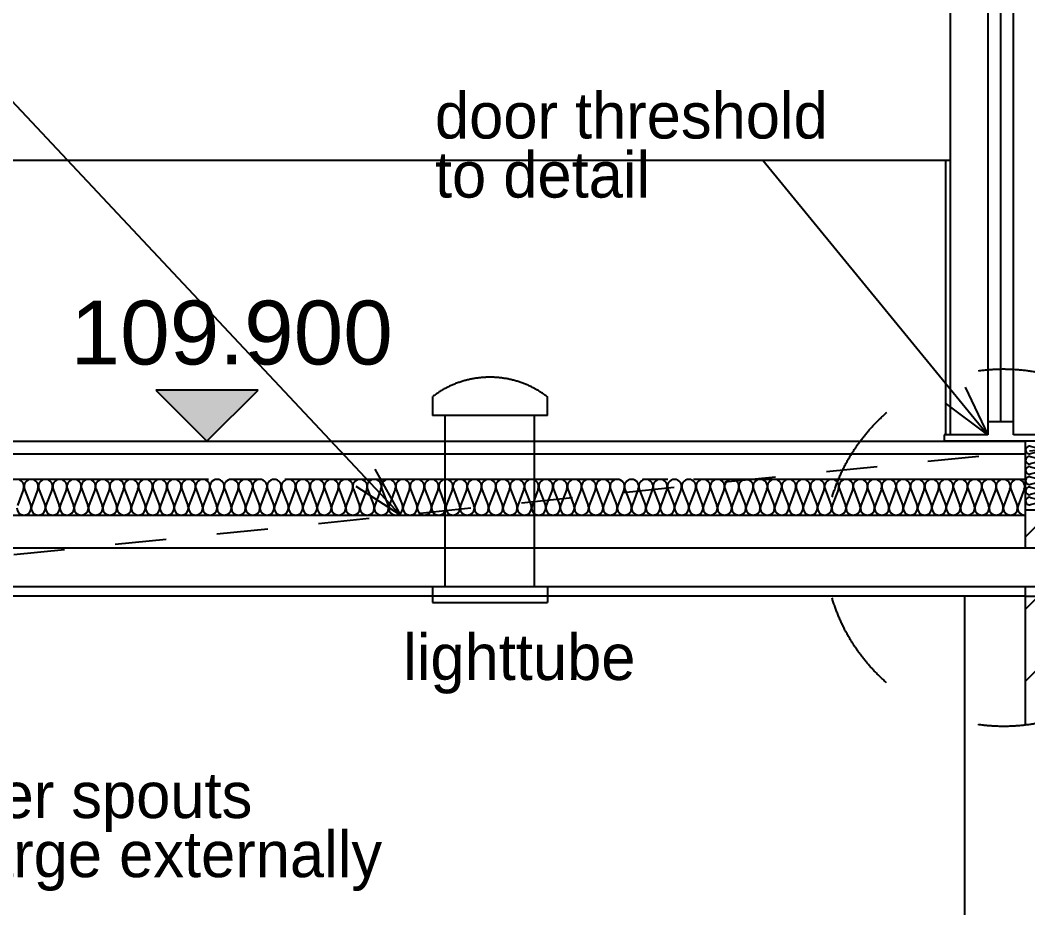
# Model space of a CAD drawing. Header units: millimetres. Extents: x -21022 to 21192, y -14865 to 14865.
# Drawn here: x -4998 to -1051, y 2296 to 5773 of the extents above; entities that cross this region are included whole.
import ezdxf

# ---------------------------------------------------------------- set-up
doc = ezdxf.new("R2010")
doc.units = ezdxf.units.MM
for name, pattern in [('BORDER', [16, 13, -1, 1, -1]), ('DASHED', [16, 8, -8]), ('DOT', [16, 4, -4, 4, -4]), ('HIDDEN', [16, 2, -2, 2, -2, 2, -2, 2, -2])]:
    doc.linetypes.add(name, pattern=pattern)
for name, color, linetype, true_color in [('00_-_ELEVATIONS', 7, 'Continuous', 0xffffff), ('00_-_SECTIONS', 7, 'Continuous', 0xffffff), ('1', 7, 'Continuous', 0xffffff), ('NEW_LGF', 7, 'Continuous', 0xffffff)]:
    doc.layers.add(name, color=color, linetype=linetype, true_color=true_color)
doc.styles.add('ARIAL', font='ARIAL.TTF', dxfattribs={"height": 0.2})

# ---------------------------------------------------------------- blocks, each defined once
blk = doc.blocks.new('477EA19B')
at = {"layer": '00_-_SECTIONS', "linetype": 'Continuous', "ltscale": 100}
h = blk.add_hatch(dxfattribs=at)
h.set_pattern_fill('AR-SAND', color=1, scale=100, angle=45, style=0)
h.paths.add_polyline_path([(0, 0), (5326.1, 0), (5326.1, 100), (0, 100)])
at = {"layer": '00_-_SECTIONS', "color": 1, "linetype": 'Continuous', "ltscale": 100}
for p, q in [((0, 340), (5380.1, 340)), ((1456.2, 202.1), (1431.9, 137.9)), ((1459.9, 202.1), (1484.2, 137.9)), ((1512.2, 202.1), (1487.9, 137.9)), ((1515.9, 202.1), (1540.2, 137.9)), ((1568.2, 202.1), (1543.9, 137.9)), ((1571.9, 202.1), (1596.2, 137.9)), ((1624.2, 202.1), (1599.9, 137.9)), ((1627.9, 202.1), (1652.2, 137.9)), ((1680.2, 202.1), (1655.9, 137.9)), ((1683.9, 202.1), (1708.2, 137.9)), ((1736.2, 202.1), (1711.9, 137.9)), ((1739.9, 202.1), (1764.2, 137.9)), ((1792.2, 202.1), (1767.9, 137.9)), ((1795.9, 202.1), (1820.2, 137.9)), ((1848.2, 202.1), (1823.9, 137.9)), ((1851.9, 202.1), (1876.2, 137.9)), ((1904.2, 202.1), (1879.9, 137.9)), ((1907.9, 202.1), (1932.2, 137.9)), ((1960.2, 202.1), (1935.9, 137.9)), ((1963.9, 202.1), (1988.2, 137.9)), ((2016.2, 202.1), (1991.9, 137.9)), ((2019.9, 202.1), (2044.2, 137.9)), ((2072.2, 202.1), (2047.9, 137.9)), ((2075.9, 202.1), (2100.2, 137.9)), ((2128.2, 202.1), (2103.9, 137.9)), ((2131.9, 202.1), (2156.2, 137.9)), ((2184.2, 202.1), (2159.9, 137.9)), ((2187.9, 202.1), (2212.2, 137.9)), ((2240.2, 202.1), (2215.9, 137.9)), ((2243.9, 202.1), (2268.2, 137.9)), ((2296.2, 202.1), (2271.9, 137.9)), ((2299.9, 202.1), (2324.2, 137.9)), ((2352.2, 202.1), (2327.9, 137.9)), ((2355.9, 202.1), (2380.2, 137.9)), ((2408.2, 202.1), (2383.9, 137.9)), ((2411.9, 202.1), (2436.2, 137.9)), ((2464.2, 202.1), (2439.9, 137.9)), ((2467.9, 202.1), (2492.2, 137.9)), ((2520.2, 202.1), (2495.9, 137.9)), ((2523.9, 202.1), (2548.2, 137.9)), ((2576.2, 202.1), (2551.9, 137.9)), ((2579.9, 202.1), (2604.2, 137.9)), ((2632.2, 202.1), (2607.9, 137.9)), ((2635.9, 202.1), (2660.2, 137.9)), ((2688.2, 202.1), (2663.9, 137.9)), ((2691.9, 202.1), (2716.2, 137.9)), ((2744.2, 202.1), (2719.9, 137.9)), ((2747.9, 202.1), (2772.2, 137.9)), ((2800.2, 202.1), (2775.9, 137.9)), ((2803.9, 202.1), (2828.2, 137.9)), ((2856.2, 202.1), (2831.9, 137.9)), ((2859.9, 202.1), (2884.2, 137.9)), ((2912.2, 202.1), (2887.9, 137.9)), ((2915.9, 202.1), (2940.2, 137.9)), ((2968.2, 202.1), (2943.9, 137.9)), ((2971.9, 202.1), (2996.2, 137.9)), ((3024.2, 202.1), (2999.9, 137.9)), ((3027.9, 202.1), (3052.2, 137.9)), ((3080.2, 202.1), (3055.9, 137.9)), ((3083.9, 202.1), (3108.2, 137.9)), ((3136.2, 202.1), (3111.9, 137.9)), ((3139.9, 202.1), (3164.2, 137.9)), ((3192.2, 202.1), (3167.9, 137.9)), ((3195.9, 202.1), (3220.2, 137.9)), ((3248.2, 202.1), (3223.9, 137.9)), ((3251.9, 202.1), (3276.2, 137.9)), ((3304.2, 202.1), (3279.9, 137.9)), ((3307.9, 202.1), (3332.2, 137.9)), ((3360.2, 202.1), (3335.9, 137.9)), ((3363.9, 202.1), (3388.2, 137.9)), ((3416.2, 202.1), (3391.9, 137.9)), ((3419.9, 202.1), (3444.2, 137.9)), ((3472.2, 202.1), (3447.9, 137.9)), ((3475.9, 202.1), (3500.2, 137.9)), ((3528.2, 202.1), (3503.9, 137.9)), ((3531.9, 202.1), (3556.2, 137.9)), ((3584.2, 202.1), (3559.9, 137.9)), ((3587.9, 202.1), (3612.2, 137.9)), ((3640.2, 202.1), (3615.9, 137.9)), ((3643.9, 202.1), (3668.2, 137.9)), ((3696.2, 202.1), (3671.9, 137.9)), ((3699.9, 202.1), (3724.2, 137.9)), ((3752.2, 202.1), (3727.9, 137.9)), ((3755.9, 202.1), (3780.2, 137.9)), ((3808.2, 202.1), (3783.9, 137.9)), ((3811.9, 202.1), (3836.2, 137.9)), ((3864.2, 202.1), (3839.9, 137.9)), ((3867.9, 202.1), (3892.2, 137.9)), ((3920.2, 202.1), (3895.9, 137.9)), ((3923.9, 202.1), (3948.2, 137.9)), ((3976.2, 202.1), (3951.9, 137.9)), ((3979.9, 202.1), (4004.2, 137.9)), ((4032.2, 202.1), (4007.9, 137.9)), ((4035.9, 202.1), (4060.2, 137.9)), ((4088.2, 202.1), (4063.9, 137.9)), ((4091.9, 202.1), (4116.2, 137.9)), ((4144.2, 202.1), (4119.9, 137.9)), ((4147.9, 202.1), (4172.2, 137.9)), ((4200.2, 202.1), (4175.9, 137.9)), ((4203.9, 202.1), (4228.2, 137.9)), ((4256.2, 202.1), (4231.9, 137.9)), ((4259.9, 202.1), (4284.2, 137.9)), ((4312.2, 202.1), (4287.9, 137.9)), ((4315.9, 202.1), (4340.2, 137.9)), ((4368.2, 202.1), (4343.9, 137.9)), ((4371.9, 202.1), (4396.2, 137.9)), ((4424.2, 202.1), (4399.9, 137.9)), ((4427.9, 202.1), (4452.2, 137.9)), ((4480.2, 202.1), (4455.9, 137.9)), ((4483.9, 202.1), (4508.2, 137.9)), ((4536.2, 202.1), (4511.9, 137.9)), ((4539.9, 202.1), (4564.2, 137.9)), ((4592.2, 202.1), (4567.9, 137.9)), ((4595.9, 202.1), (4620.2, 137.9)), ((4648.2, 202.1), (4623.9, 137.9)), ((4651.9, 202.1), (4676.2, 137.9)), ((4704.2, 202.1), (4679.9, 137.9)), ((4707.9, 202.1), (4732.2, 137.9)), ((4760.2, 202.1), (4735.9, 137.9)), ((4763.9, 202.1), (4788.2, 137.9)), ((4816.2, 202.1), (4791.9, 137.9)), ((4819.9, 202.1), (4844.2, 137.9)), ((4872.2, 202.1), (4847.9, 137.9)), ((4875.9, 202.1), (4900.2, 137.9)), ((4928.2, 202.1), (4903.9, 137.9)), ((4931.9, 202.1), (4956.2, 137.9)), ((4984.2, 202.1), (4959.9, 137.9)), ((4987.9, 202.1), (5012.2, 137.9)), ((5040.2, 202.1), (5015.9, 137.9)), ((5043.9, 202.1), (5068.2, 137.9)), ((5096.2, 202.1), (5071.9, 137.9)), ((5099.9, 202.1), (5124.2, 137.9)), ((5152.2, 202.1), (5127.9, 137.9)), ((5155.9, 202.1), (5180.2, 137.9)), ((5208.2, 202.1), (5183.9, 137.9)), ((5211.9, 202.1), (5236.2, 137.9)), ((5264.2, 202.1), (5239.9, 137.9)), ((5267.9, 202.1), (5292.2, 137.9)), ((5320.2, 202.1), (5295.9, 137.9)), ((5323.9, 202.1), (5348.2, 137.9)), ((5376.2, 202.1), (5351.9, 137.9)), ((1487.9, 137.9), (1486, 128)), ((1543.9, 137.9), (1542, 128)), ((1599.9, 137.9), (1598, 128)), ((1655.9, 137.9), (1654, 128)), ((1711.9, 137.9), (1710, 128)), ((1767.9, 137.9), (1766, 128)), ((1823.9, 137.9), (1822, 128)), ((1879.9, 137.9), (1878, 128)), ((1935.9, 137.9), (1934, 128)), ((1991.9, 137.9), (1990, 128)), ((2047.9, 137.9), (2046, 128)), ((2103.9, 137.9), (2102, 128)), ((2159.9, 137.9), (2158, 128)), ((2215.9, 137.9), (2214, 128)), ((2271.9, 137.9), (2270, 128)), ((2327.9, 137.9), (2326, 128)), ((2383.9, 137.9), (2382, 128)), ((2439.9, 137.9), (2438, 128)), ((2495.9, 137.9), (2494, 128)), ((2551.9, 137.9), (2550, 128)), ((2607.9, 137.9), (2606, 128)), ((2663.9, 137.9), (2662, 128)), ((2719.9, 137.9), (2718, 128)), ((2775.9, 137.9), (2774, 128)), ((2831.9, 137.9), (2830, 128)), ((2887.9, 137.9), (2886, 128)), ((2943.9, 137.9), (2942, 128)), ((2999.9, 137.9), (2998, 128)), ((3055.9, 137.9), (3054, 128)), ((3111.9, 137.9), (3110, 128)), ((3167.9, 137.9), (3166, 128)), ((3223.9, 137.9), (3222, 128)), ((3279.9, 137.9), (3278, 128)), ((3335.9, 137.9), (3334, 128)), ((3391.9, 137.9), (3390, 128)), ((3447.9, 137.9), (3446, 128)), ((3503.9, 137.9), (3502, 128)), ((3559.9, 137.9), (3558, 128)), ((3615.9, 137.9), (3614, 128)), ((3671.9, 137.9), (3670, 128)), ((3727.9, 137.9), (3726, 128)), ((3783.9, 137.9), (3782, 128)), ((3839.9, 137.9), (3838, 128)), ((3895.9, 137.9), (3894, 128)), ((3951.9, 137.9), (3950, 128)), ((4007.9, 137.9), (4006, 128)), ((4063.9, 137.9), (4062, 128)), ((4119.9, 137.9), (4118, 128)), ((4175.9, 137.9), (4174, 128)), ((4231.9, 137.9), (4230, 128)), ((4287.9, 137.9), (4286, 128)), ((4343.9, 137.9), (4342, 128)), ((4399.9, 137.9), (4398, 128)), ((4455.9, 137.9), (4454, 128)), ((4511.9, 137.9), (4510, 128)), ((4567.9, 137.9), (4566, 128)), ((4623.9, 137.9), (4622, 128)), ((4679.9, 137.9), (4678, 128)), ((4735.9, 137.9), (4734, 128)), ((4791.9, 137.9), (4790, 128)), ((4847.9, 137.9), (4846, 128)), ((4903.9, 137.9), (4902, 128)), ((4959.9, 137.9), (4958, 128)), ((5015.9, 137.9), (5014, 128)), ((5071.9, 137.9), (5070, 128)), ((5127.9, 137.9), (5126, 128)), ((5183.9, 137.9), (5182, 128)), ((5239.9, 137.9), (5238, 128)), ((5295.9, 137.9), (5294, 128)), ((5351.9, 137.9), (5350, 128)), ((1402, 100), (1458, 100)), ((1458, 100), (1514, 100)), ((1514, 100), (1570, 100)), ((1570, 100), (1626, 100)), ((1626, 100), (1682, 100)), ((1682, 100), (1738, 100)), ((1738, 100), (1794, 100)), ((1794, 100), (1850, 100)), ((1850, 100), (1906, 100)), ((1906, 100), (1962, 100)), ((1962, 100), (2018, 100)), ((2018, 100), (2074, 100)), ((2074, 100), (2130, 100)), ((2130, 100), (2186, 100)), ((2186, 100), (2242, 100)), ((2242, 100), (2298, 100)), ((2298, 100), (2354, 100)), ((2354, 100), (2410, 100)), ((2410, 100), (2466, 100)), ((2466, 100), (2522, 100)), ((2522, 100), (2578, 100)), ((2578, 100), (2634, 100)), ((2634, 100), (2690, 100)), ((2690, 100), (2746, 100)), ((2746, 100), (2802, 100)), ((2802, 100), (2858, 100)), ((2858, 100), (2914, 100)), ((2914, 100), (2970, 100)), ((2970, 100), (3026, 100)), ((3026, 100), (3082, 100)), ((3082, 100), (3138, 100)), ((3138, 100), (3194, 100)), ((3194, 100), (3250, 100)), ((3250, 100), (3306, 100)), ((3306, 100), (3362, 100)), ((3362, 100), (3418, 100)), ((3418, 100), (3474, 100)), ((3474, 100), (3530, 100)), ((3530, 100), (3586, 100)), ((3586, 100), (3642, 100)), ((3642, 100), (3698, 100)), ((3698, 100), (3754, 100)), ((3754, 100), (3810, 100)), ((3810, 100), (3866, 100)), ((3866, 100), (3922, 100)), ((3922, 100), (3978, 100)), ((3978, 100), (4034, 100)), ((4034, 100), (4090, 100)), ((4090, 100), (4146, 100)), ((4146, 100), (4202, 100)), ((4202, 100), (4258, 100)), ((4258, 100), (4314, 100)), ((4314, 100), (4370, 100)), ((4370, 100), (4426, 100)), ((4426, 100), (4482, 100)), ((4482, 100), (4538, 100)), ((4538, 100), (4594, 100)), ((4594, 100), (4650, 100)), ((4650, 100), (4706, 100)), ((4706, 100), (4762, 100)), ((4762, 100), (4818, 100)), ((4818, 100), (4874, 100)), ((4874, 100), (4930, 100)), ((4930, 100), (4986, 100)), ((4986, 100), (5042, 100)), ((5042, 100), (5098, 100)), ((5098, 100), (5154, 100)), ((5154, 100), (5210, 100)), ((5210, 100), (5266, 100)), ((5266, 100), (5322, 100)), ((5322, 100), (5378, 100)), ((5380.1, 100), (5378, 100)), ((5380.1, 100), (5380.1, 100))]:
    blk.add_line(p, q, dxfattribs=at)
at = {"layer": '00_-_SECTIONS', "color": 4, "linetype": 'BORDER', "ltscale": 100}
blk.add_line((5380.1, 240), (5, 240), dxfattribs=at)
at = {"layer": '00_-_SECTIONS', "color": 1, "linetype": 'Continuous', "ltscale": 100}
for centre, start, end in [((1430, 212), 339.2034, 90), ((1430, 212), 339.2034, 90), ((1486, 212), 90, 200.7966), ((1486, 212), 90, 200.7966), ((1486, 212), 339.2034, 90), ((1486, 212), 339.2034, 90), ((1542, 212), 90, 200.7966), ((1542, 212), 90, 200.7966), ((1542, 212), 339.2034, 90), ((1542, 212), 339.2034, 90), ((1598, 212), 90, 200.7966), ((1598, 212), 90, 200.7966), ((1598, 212), 339.2034, 90), ((1598, 212), 339.2034, 90), ((1654, 212), 90, 200.7966), ((1654, 212), 90, 200.7966), ((1654, 212), 339.2034, 90), ((1654, 212), 339.2034, 90), ((1710, 212), 90, 200.7966), ((1710, 212), 90, 200.7966), ((1710, 212), 339.2034, 90), ((1710, 212), 339.2034, 90), ((1766, 212), 90, 200.7966), ((1766, 212), 90, 200.7966), ((1766, 212), 339.2034, 90), ((1766, 212), 339.2034, 90), ((1822, 212), 90, 200.7966), ((1822, 212), 90, 200.7966), ((1822, 212), 339.2034, 90), ((1822, 212), 339.2034, 90), ((1878, 212), 90, 200.7966), ((1878, 212), 90, 200.7966), ((1878, 212), 339.2034, 90), ((1878, 212), 339.2034, 90), ((1934, 212), 90, 200.7966), ((1934, 212), 90, 200.7966), ((1934, 212), 339.2034, 90), ((1934, 212), 339.2034, 90), ((1990, 212), 90, 200.7966), ((1990, 212), 90, 200.7966), ((1990, 212), 339.2034, 90), ((1990, 212), 339.2034, 90), ((2046, 212), 90, 200.7966), ((2046, 212), 90, 200.7966), ((2046, 212), 339.2034, 90), ((2046, 212), 339.2034, 90), ((2102, 212), 90, 200.7966), ((2102, 212), 90, 200.7966), ((2102, 212), 339.2034, 90), ((2102, 212), 339.2034, 90), ((2158, 212), 90, 200.7966), ((2158, 212), 90, 200.7966), ((2158, 212), 339.2034, 90), ((2158, 212), 339.2034, 90), ((2214, 212), 90, 200.7966), ((2214, 212), 90, 200.7966), ((2214, 212), 339.2034, 90), ((2214, 212), 339.2034, 90), ((2270, 212), 90, 200.7966), ((2270, 212), 90, 200.7966), ((2270, 212), 339.2034, 90), ((2270, 212), 339.2034, 90), ((2326, 212), 90, 200.7966), ((2326, 212), 90, 200.7966), ((2326, 212), 339.2034, 90), ((2326, 212), 339.2034, 90), ((2382, 212), 90, 200.7966), ((2382, 212), 90, 200.7966), ((2382, 212), 339.2034, 90), ((2382, 212), 339.2034, 90), ((2438, 212), 90, 200.7966), ((2438, 212), 90, 200.7966), ((2438, 212), 339.2034, 90), ((2438, 212), 339.2034, 90), ((2494, 212), 90, 200.7966), ((2494, 212), 90, 200.7966), ((2494, 212), 339.2034, 90), ((2494, 212), 339.2034, 90), ((2550, 212), 90, 200.7966), ((2550, 212), 90, 200.7966), ((2550, 212), 339.2034, 90), ((2550, 212), 339.2034, 90), ((2606, 212), 90, 200.7966), ((2606, 212), 90, 200.7966), ((2606, 212), 339.2034, 90), ((2606, 212), 339.2034, 90), ((2662, 212), 90, 200.7966), ((2662, 212), 90, 200.7966), ((2662, 212), 339.2034, 90), ((2662, 212), 339.2034, 90), ((2718, 212), 90, 200.7966), ((2718, 212), 90, 200.7966), ((2718, 212), 339.2034, 90), ((2718, 212), 339.2034, 90), ((2774, 212), 90, 200.7966), ((2774, 212), 90, 200.7966), ((2774, 212), 339.2034, 90), ((2774, 212), 339.2034, 90), ((2830, 212), 90, 200.7966), ((2830, 212), 90, 200.7966), ((2830, 212), 339.2034, 90), ((2830, 212), 339.2034, 90), ((2886, 212), 90, 200.7966), ((2886, 212), 90, 200.7966), ((2886, 212), 339.2034, 90), ((2886, 212), 339.2034, 90), ((2942, 212), 90, 200.7966), ((2942, 212), 90, 200.7966), ((2942, 212), 339.2034, 90), ((2942, 212), 339.2034, 90), ((2998, 212), 90, 200.7966), ((2998, 212), 90, 200.7966), ((2998, 212), 339.2034, 90), ((2998, 212), 339.2034, 90), ((3054, 212), 90, 200.7966), ((3054, 212), 90, 200.7966), ((3054, 212), 339.2034, 90), ((3054, 212), 339.2034, 90), ((3110, 212), 90, 200.7966), ((3110, 212), 90, 200.7966), ((3110, 212), 339.2034, 90), ((3110, 212), 339.2034, 90), ((3166, 212), 90, 200.7966), ((3166, 212), 90, 200.7966), ((3166, 212), 339.2034, 90), ((3166, 212), 339.2034, 90), ((3222, 212), 90, 200.7966), ((3222, 212), 90, 200.7966), ((3222, 212), 339.2034, 90), ((3222, 212), 339.2034, 90), ((3278, 212), 90, 200.7966), ((3278, 212), 90, 200.7966), ((3278, 212), 339.2034, 90), ((3278, 212), 339.2034, 90), ((3334, 212), 90, 200.7966), ((3334, 212), 90, 200.7966), ((3334, 212), 339.2034, 90), ((3334, 212), 339.2034, 90), ((3390, 212), 90, 200.7966), ((3390, 212), 90, 200.7966), ((3390, 212), 339.2034, 90), ((3390, 212), 339.2034, 90), ((3446, 212), 90, 200.7966), ((3446, 212), 90, 200.7966), ((3446, 212), 339.2034, 90), ((3446, 212), 339.2034, 90), ((3502, 212), 90, 200.7966), ((3502, 212), 90, 200.7966), ((3502, 212), 339.2034, 90), ((3502, 212), 339.2034, 90), ((3558, 212), 90, 200.7966), ((3558, 212), 90, 200.7966), ((3558, 212), 339.2034, 90), ((3558, 212), 339.2034, 90), ((3614, 212), 90, 200.7966), ((3614, 212), 90, 200.7966), ((3614, 212), 339.2034, 90), ((3614, 212), 339.2034, 90), ((3670, 212), 90, 200.7966), ((3670, 212), 90, 200.7966), ((3670, 212), 339.2034, 90), ((3670, 212), 339.2034, 90), ((3726, 212), 90, 200.7966), ((3726, 212), 90, 200.7966), ((3726, 212), 339.2034, 90), ((3726, 212), 339.2034, 90), ((3782, 212), 90, 200.7966), ((3782, 212), 90, 200.7966), ((3782, 212), 339.2034, 90), ((3782, 212), 339.2034, 90), ((3838, 212), 90, 200.7966), ((3838, 212), 90, 200.7966), ((3838, 212), 339.2034, 90), ((3838, 212), 339.2034, 90), ((3894, 212), 90, 200.7966), ((3894, 212), 90, 200.7966), ((3894, 212), 339.2034, 90), ((3894, 212), 339.2034, 90), ((3950, 212), 90, 200.7966), ((3950, 212), 90, 200.7966), ((3950, 212), 339.2034, 90), ((3950, 212), 339.2034, 90), ((4006, 212), 90, 200.7966), ((4006, 212), 90, 200.7966), ((4006, 212), 339.2034, 90), ((4006, 212), 339.2034, 90), ((4062, 212), 90, 200.7966), ((4062, 212), 90, 200.7966), ((4062, 212), 339.2034, 90), ((4062, 212), 339.2034, 90), ((4118, 212), 90, 200.7966), ((4118, 212), 90, 200.7966), ((4118, 212), 339.2034, 90), ((4118, 212), 339.2034, 90), ((4174, 212), 90, 200.7966), ((4174, 212), 90, 200.7966), ((4174, 212), 339.2034, 90), ((4174, 212), 339.2034, 90), ((4230, 212), 90, 200.7966), ((4230, 212), 90, 200.7966), ((4230, 212), 339.2034, 90), ((4230, 212), 339.2034, 90), ((4286, 212), 90, 200.7966), ((4286, 212), 90, 200.7966), ((4286, 212), 339.2034, 90), ((4286, 212), 339.2034, 90), ((4342, 212), 90, 200.7966), ((4342, 212), 90, 200.7966), ((4342, 212), 339.2034, 90), ((4342, 212), 339.2034, 90), ((4398, 212), 90, 200.7966), ((4398, 212), 90, 200.7966), ((4398, 212), 339.2034, 90), ((4398, 212), 339.2034, 90), ((4454, 212), 90, 200.7966), ((4454, 212), 90, 200.7966), ((4454, 212), 339.2034, 90), ((4454, 212), 339.2034, 90), ((4510, 212), 90, 200.7966), ((4510, 212), 90, 200.7966), ((4510, 212), 339.2034, 90), ((4510, 212), 339.2034, 90), ((4566, 212), 90, 200.7966), ((4566, 212), 90, 200.7966), ((4566, 212), 339.2034, 90), ((4566, 212), 339.2034, 90), ((4622, 212), 90, 200.7966), ((4622, 212), 90, 200.7966), ((4622, 212), 339.2034, 90), ((4622, 212), 339.2034, 90), ((4678, 212), 90, 200.7966), ((4678, 212), 90, 200.7966), ((4678, 212), 339.2034, 90), ((4678, 212), 339.2034, 90), ((4734, 212), 90, 200.7966), ((4734, 212), 90, 200.7966), ((4734, 212), 339.2034, 90), ((4734, 212), 339.2034, 90), ((4790, 212), 90, 200.7966), ((4790, 212), 90, 200.7966), ((4790, 212), 339.2034, 90), ((4790, 212), 339.2034, 90), ((4846, 212), 90, 200.7966), ((4846, 212), 90, 200.7966), ((4846, 212), 339.2034, 90), ((4846, 212), 339.2034, 90), ((4902, 212), 90, 200.7966), ((4902, 212), 90, 200.7966), ((4902, 212), 339.2034, 90), ((4902, 212), 339.2034, 90), ((4958, 212), 90, 200.7966), ((4958, 212), 90, 200.7966), ((4958, 212), 339.2034, 90), ((4958, 212), 339.2034, 90), ((5014, 212), 90, 200.7966), ((5014, 212), 90, 200.7966), ((5014, 212), 339.2034, 90), ((5014, 212), 339.2034, 90), ((5070, 212), 90, 200.7966), ((5070, 212), 90, 200.7966), ((5070, 212), 339.2034, 90), ((5070, 212), 339.2034, 90), ((5126, 212), 90, 200.7966), ((5126, 212), 90, 200.7966), ((5126, 212), 339.2034, 90), ((5126, 212), 339.2034, 90), ((5182, 212), 90, 200.7966), ((5182, 212), 90, 200.7966), ((5182, 212), 339.2034, 90), ((5182, 212), 339.2034, 90), ((5238, 212), 90, 200.7966), ((5238, 212), 90, 200.7966), ((5238, 212), 339.2034, 90), ((5238, 212), 339.2034, 90), ((5294, 212), 90, 200.7966), ((5294, 212), 90, 200.7966), ((5294, 212), 339.2034, 90), ((5294, 212), 339.2034, 90), ((5350, 212), 90, 200.7966), ((5350, 212), 90, 200.7966), ((5350, 212), 339.2034, 90), ((5350, 212), 339.2034, 90), ((1458, 128), 180, 270), ((1458, 128), 180, 270), ((1458, 128), 270, 0), ((1458, 128), 270, 0), ((1458, 128), 0, 20.7966), ((1458, 128), 0, 20.7966), ((1514, 128), 180, 270), ((1514, 128), 180, 270), ((1514, 128), 270, 0), ((1514, 128), 270, 0), ((1514, 128), 0, 20.7966), ((1514, 128), 0, 20.7966), ((1570, 128), 180, 270), ((1570, 128), 180, 270), ((1570, 128), 270, 0), ((1570, 128), 270, 0), ((1570, 128), 0, 20.7966), ((1570, 128), 0, 20.7966), ((1626, 128), 180, 270), ((1626, 128), 180, 270), ((1626, 128), 270, 0), ((1626, 128), 270, 0), ((1626, 128), 0, 20.7966), ((1626, 128), 0, 20.7966), ((1682, 128), 180, 270), ((1682, 128), 180, 270), ((1682, 128), 270, 0), ((1682, 128), 270, 0), ((1682, 128), 0, 20.7966), ((1682, 128), 0, 20.7966), ((1738, 128), 180, 270), ((1738, 128), 180, 270), ((1738, 128), 270, 0), ((1738, 128), 270, 0), ((1738, 128), 0, 20.7966), ((1738, 128), 0, 20.7966), ((1794, 128), 180, 270), ((1794, 128), 180, 270), ((1794, 128), 270, 0), ((1794, 128), 270, 0), ((1794, 128), 0, 20.7966), ((1794, 128), 0, 20.7966), ((1850, 128), 180, 270), ((1850, 128), 180, 270), ((1850, 128), 270, 0), ((1850, 128), 270, 0), ((1850, 128), 0, 20.7966), ((1850, 128), 0, 20.7966), ((1906, 128), 180, 270), ((1906, 128), 180, 270), ((1906, 128), 270, 0), ((1906, 128), 270, 0), ((1906, 128), 0, 20.7966), ((1906, 128), 0, 20.7966), ((1962, 128), 180, 270), ((1962, 128), 180, 270), ((1962, 128), 270, 0), ((1962, 128), 270, 0), ((1962, 128), 0, 20.7966), ((1962, 128), 0, 20.7966), ((2018, 128), 180, 270), ((2018, 128), 180, 270), ((2018, 128), 270, 0), ((2018, 128), 270, 0), ((2018, 128), 0, 20.7966), ((2018, 128), 0, 20.7966), ((2074, 128), 180, 270), ((2074, 128), 180, 270), ((2074, 128), 270, 0), ((2074, 128), 270, 0), ((2074, 128), 0, 20.7966), ((2074, 128), 0, 20.7966), ((2130, 128), 180, 270), ((2130, 128), 180, 270), ((2130, 128), 270, 0), ((2130, 128), 270, 0), ((2130, 128), 0, 20.7966), ((2130, 128), 0, 20.7966), ((2186, 128), 180, 270), ((2186, 128), 180, 270), ((2186, 128), 270, 0), ((2186, 128), 270, 0), ((2186, 128), 0, 20.7966), ((2186, 128), 0, 20.7966), ((2242, 128), 180, 270), ((2242, 128), 180, 270), ((2242, 128), 270, 0), ((2242, 128), 270, 0), ((2242, 128), 0, 20.7966), ((2242, 128), 0, 20.7966), ((2298, 128), 180, 270), ((2298, 128), 180, 270), ((2298, 128), 270, 0), ((2298, 128), 270, 0), ((2298, 128), 0, 20.7966), ((2298, 128), 0, 20.7966), ((2354, 128), 180, 270), ((2354, 128), 180, 270), ((2354, 128), 270, 0), ((2354, 128), 270, 0), ((2354, 128), 0, 20.7966), ((2354, 128), 0, 20.7966), ((2410, 128), 180, 270), ((2410, 128), 180, 270), ((2410, 128), 270, 0), ((2410, 128), 270, 0), ((2410, 128), 0, 20.7966), ((2410, 128), 0, 20.7966), ((2466, 128), 180, 270), ((2466, 128), 180, 270), ((2466, 128), 270, 0), ((2466, 128), 270, 0), ((2466, 128), 0, 20.7966), ((2466, 128), 0, 20.7966), ((2522, 128), 180, 270), ((2522, 128), 180, 270), ((2522, 128), 270, 0), ((2522, 128), 270, 0), ((2522, 128), 0, 20.7966), ((2522, 128), 0, 20.7966), ((2578, 128), 180, 270), ((2578, 128), 180, 270), ((2578, 128), 270, 0), ((2578, 128), 270, 0), ((2578, 128), 0, 20.7966), ((2578, 128), 0, 20.7966), ((2634, 128), 180, 270), ((2634, 128), 180, 270), ((2634, 128), 270, 0), ((2634, 128), 270, 0), ((2634, 128), 0, 20.7966), ((2634, 128), 0, 20.7966), ((2690, 128), 180, 270), ((2690, 128), 180, 270), ((2690, 128), 270, 0), ((2690, 128), 270, 0), ((2690, 128), 0, 20.7966), ((2690, 128), 0, 20.7966), ((2746, 128), 180, 270), ((2746, 128), 180, 270), ((2746, 128), 270, 0), ((2746, 128), 270, 0), ((2746, 128), 0, 20.7966), ((2746, 128), 0, 20.7966), ((2802, 128), 180, 270), ((2802, 128), 180, 270), ((2802, 128), 270, 0), ((2802, 128), 270, 0), ((2802, 128), 0, 20.7966), ((2802, 128), 0, 20.7966), ((2858, 128), 180, 270), ((2858, 128), 180, 270), ((2858, 128), 270, 0), ((2858, 128), 270, 0), ((2858, 128), 0, 20.7966), ((2858, 128), 0, 20.7966), ((2914, 128), 180, 270), ((2914, 128), 180, 270), ((2914, 128), 270, 0), ((2914, 128), 270, 0), ((2914, 128), 0, 20.7966), ((2914, 128), 0, 20.7966), ((2970, 128), 180, 270), ((2970, 128), 180, 270), ((2970, 128), 270, 0), ((2970, 128), 270, 0), ((2970, 128), 0, 20.7966), ((2970, 128), 0, 20.7966), ((3026, 128), 180, 270), ((3026, 128), 180, 270), ((3026, 128), 270, 0), ((3026, 128), 270, 0), ((3026, 128), 0, 20.7966), ((3026, 128), 0, 20.7966), ((3082, 128), 180, 270), ((3082, 128), 180, 270), ((3082, 128), 270, 0), ((3082, 128), 270, 0), ((3082, 128), 0, 20.7966), ((3082, 128), 0, 20.7966), ((3138, 128), 180, 270), ((3138, 128), 180, 270), ((3138, 128), 270, 0), ((3138, 128), 270, 0), ((3138, 128), 0, 20.7966), ((3138, 128), 0, 20.7966), ((3194, 128), 180, 270), ((3194, 128), 180, 270), ((3194, 128), 270, 0), ((3194, 128), 270, 0), ((3194, 128), 0, 20.7966), ((3194, 128), 0, 20.7966), ((3250, 128), 180, 270), ((3250, 128), 180, 270), ((3250, 128), 270, 0), ((3250, 128), 270, 0), ((3250, 128), 0, 20.7966), ((3250, 128), 0, 20.7966), ((3306, 128), 180, 270), ((3306, 128), 180, 270), ((3306, 128), 270, 0), ((3306, 128), 270, 0), ((3306, 128), 0, 20.7966), ((3306, 128), 0, 20.7966), ((3362, 128), 180, 270), ((3362, 128), 180, 270), ((3362, 128), 270, 0), ((3362, 128), 270, 0), ((3362, 128), 0, 20.7966), ((3362, 128), 0, 20.7966), ((3418, 128), 180, 270), ((3418, 128), 180, 270), ((3418, 128), 270, 0), ((3418, 128), 270, 0), ((3418, 128), 0, 20.7966), ((3418, 128), 0, 20.7966), ((3474, 128), 180, 270), ((3474, 128), 180, 270), ((3474, 128), 270, 0), ((3474, 128), 270, 0), ((3474, 128), 0, 20.7966), ((3474, 128), 0, 20.7966), ((3530, 128), 180, 270), ((3530, 128), 180, 270), ((3530, 128), 270, 0), ((3530, 128), 270, 0), ((3530, 128), 0, 20.7966), ((3530, 128), 0, 20.7966), ((3586, 128), 180, 270), ((3586, 128), 180, 270), ((3586, 128), 270, 0), ((3586, 128), 270, 0), ((3586, 128), 0, 20.7966), ((3586, 128), 0, 20.7966), ((3642, 128), 180, 270), ((3642, 128), 180, 270), ((3642, 128), 270, 0), ((3642, 128), 270, 0), ((3642, 128), 0, 20.7966), ((3642, 128), 0, 20.7966), ((3698, 128), 180, 270), ((3698, 128), 180, 270), ((3698, 128), 270, 0), ((3698, 128), 270, 0), ((3698, 128), 0, 20.7966), ((3698, 128), 0, 20.7966), ((3754, 128), 180, 270), ((3754, 128), 180, 270), ((3754, 128), 270, 0), ((3754, 128), 270, 0), ((3754, 128), 0, 20.7966), ((3754, 128), 0, 20.7966), ((3810, 128), 180, 270), ((3810, 128), 180, 270), ((3810, 128), 270, 0), ((3810, 128), 270, 0), ((3810, 128), 0, 20.7966), ((3810, 128), 0, 20.7966), ((3866, 128), 180, 270), ((3866, 128), 180, 270), ((3866, 128), 270, 0), ((3866, 128), 270, 0), ((3866, 128), 0, 20.7966), ((3866, 128), 0, 20.7966), ((3922, 128), 180, 270), ((3922, 128), 180, 270), ((3922, 128), 270, 0), ((3922, 128), 270, 0), ((3922, 128), 0, 20.7966), ((3922, 128), 0, 20.7966), ((3978, 128), 180, 270), ((3978, 128), 180, 270), ((3978, 128), 270, 0), ((3978, 128), 270, 0), ((3978, 128), 0, 20.7966), ((3978, 128), 0, 20.7966), ((4034, 128), 180, 270), ((4034, 128), 180, 270), ((4034, 128), 270, 0), ((4034, 128), 270, 0), ((4034, 128), 0, 20.7966), ((4034, 128), 0, 20.7966), ((4090, 128), 180, 270), ((4090, 128), 180, 270), ((4090, 128), 270, 0), ((4090, 128), 270, 0), ((4090, 128), 0, 20.7966), ((4090, 128), 0, 20.7966), ((4146, 128), 180, 270), ((4146, 128), 180, 270), ((4146, 128), 270, 0), ((4146, 128), 270, 0), ((4146, 128), 0, 20.7966), ((4146, 128), 0, 20.7966), ((4202, 128), 180, 270), ((4202, 128), 180, 270), ((4202, 128), 270, 0), ((4202, 128), 270, 0), ((4202, 128), 0, 20.7966), ((4202, 128), 0, 20.7966), ((4258, 128), 180, 270), ((4258, 128), 180, 270), ((4258, 128), 270, 0), ((4258, 128), 270, 0), ((4258, 128), 0, 20.7966), ((4258, 128), 0, 20.7966), ((4314, 128), 180, 270), ((4314, 128), 180, 270), ((4314, 128), 270, 0), ((4314, 128), 270, 0), ((4314, 128), 0, 20.7966), ((4314, 128), 0, 20.7966), ((4370, 128), 180, 270), ((4370, 128), 180, 270), ((4370, 128), 270, 0), ((4370, 128), 270, 0), ((4370, 128), 0, 20.7966), ((4370, 128), 0, 20.7966), ((4426, 128), 180, 270), ((4426, 128), 180, 270), ((4426, 128), 270, 0), ((4426, 128), 270, 0), ((4426, 128), 0, 20.7966), ((4426, 128), 0, 20.7966), ((4482, 128), 180, 270), ((4482, 128), 180, 270), ((4482, 128), 270, 0), ((4482, 128), 270, 0), ((4482, 128), 0, 20.7966), ((4482, 128), 0, 20.7966), ((4538, 128), 180, 270), ((4538, 128), 180, 270), ((4538, 128), 270, 0), ((4538, 128), 270, 0), ((4538, 128), 0, 20.7966), ((4538, 128), 0, 20.7966), ((4594, 128), 180, 270), ((4594, 128), 180, 270), ((4594, 128), 270, 0), ((4594, 128), 270, 0), ((4594, 128), 0, 20.7966), ((4594, 128), 0, 20.7966), ((4650, 128), 180, 270), ((4650, 128), 180, 270), ((4650, 128), 270, 0), ((4650, 128), 270, 0), ((4650, 128), 0, 20.7966), ((4650, 128), 0, 20.7966), ((4706, 128), 180, 270), ((4706, 128), 180, 270), ((4706, 128), 270, 0), ((4706, 128), 270, 0), ((4706, 128), 0, 20.7966), ((4706, 128), 0, 20.7966), ((4762, 128), 180, 270), ((4762, 128), 180, 270), ((4762, 128), 270, 0), ((4762, 128), 270, 0), ((4762, 128), 0, 20.7966), ((4762, 128), 0, 20.7966), ((4818, 128), 180, 270), ((4818, 128), 180, 270), ((4818, 128), 270, 0), ((4818, 128), 270, 0), ((4818, 128), 0, 20.7966), ((4818, 128), 0, 20.7966), ((4874, 128), 180, 270), ((4874, 128), 180, 270), ((4874, 128), 270, 0), ((4874, 128), 270, 0), ((4874, 128), 0, 20.7966), ((4874, 128), 0, 20.7966), ((4930, 128), 180, 270), ((4930, 128), 180, 270), ((4930, 128), 270, 0), ((4930, 128), 270, 0), ((4930, 128), 0, 20.7966), ((4930, 128), 0, 20.7966), ((4986, 128), 180, 270), ((4986, 128), 180, 270), ((4986, 128), 270, 0), ((4986, 128), 270, 0), ((4986, 128), 0, 20.7966), ((4986, 128), 0, 20.7966), ((5042, 128), 180, 270), ((5042, 128), 180, 270), ((5042, 128), 270, 0), ((5042, 128), 270, 0), ((5042, 128), 0, 20.7966), ((5042, 128), 0, 20.7966), ((5098, 128), 180, 270), ((5098, 128), 180, 270), ((5098, 128), 270, 0), ((5098, 128), 270, 0), ((5098, 128), 0, 20.7966), ((5098, 128), 0, 20.7966), ((5154, 128), 180, 270), ((5154, 128), 180, 270), ((5154, 128), 270, 0), ((5154, 128), 270, 0), ((5154, 128), 0, 20.7966), ((5154, 128), 0, 20.7966), ((5210, 128), 180, 270), ((5210, 128), 180, 270), ((5210, 128), 270, 0), ((5210, 128), 270, 0), ((5210, 128), 0, 20.7966), ((5210, 128), 0, 20.7966), ((5266, 128), 180, 270), ((5266, 128), 180, 270), ((5266, 128), 270, 0), ((5266, 128), 270, 0), ((5266, 128), 0, 20.7966), ((5266, 128), 0, 20.7966), ((5322, 128), 180, 270), ((5322, 128), 180, 270), ((5322, 128), 270, 0), ((5322, 128), 270, 0), ((5322, 128), 0, 20.7966), ((5322, 128), 0, 20.7966), ((5378, 128), 180, 270), ((5378, 128), 180, 270)]:
    blk.add_arc(centre, 28, start, end, dxfattribs=at)
blk = doc.blocks.new('99FFCC42')
at = {"layer": '00_-_SECTIONS', "color": 1, "linetype": 'DASHED', "ltscale": 100}
for p, q in [((5789.5, 4309.4), (5789.5, 4234.4)), ((6239.5, 4234.4), (6239.5, 4309.4)), ((6239.5, 4234.4), (5789.5, 4234.4)), ((5839.5, 3564.4), (5839.5, 4234.4)), ((6189.5, 3564.4), (6189.5, 4234.4)), ((5789.5, 3564.4), (5789.5, 3501.9)), ((6239.5, 3564.4), (6239.5, 3501.9)), ((5789.5, 3501.9), (6239.5, 3501.9))]:
    blk.add_line(p, q, dxfattribs=at)
blk.add_arc((6014.2, 4014.7), 369.7, 52.4563, 127.2924, dxfattribs=at)
blk.add_arc((6014.2, 4014.7), 369.7, 52.4563, 127.2924, dxfattribs=at)
at = {"layer": '00_-_SECTIONS'}
blk.add_attdef('Sfb', (0, 0), '', height=1, dxfattribs=at)
blk = doc.blocks.new('8A2011B0')
at = {"layer": '00_-_SECTIONS', "color": 1, "linetype": 'Continuous', "ltscale": 100}
for p, q in [((13291.4, 16693.3), (16475, 13303.3)), ((13542.1, 13593.3), (18922.2, 13593.3)), ((18922.2, 13593.3), (18922.2, 13173.3)), ((18922.2, 12985.8), (13554.6, 12985.8)), ((18685.7, 11014.3), (18685.7, 12985.8))]:
    blk.add_line(p, q, dxfattribs=at)
at = {"layer": '00_-_SECTIONS', "color": 2, "linetype": 'Continuous', "ltscale": 100}
blk.add_line((10548.4, 14693.3), (18629.5, 14693.3), dxfattribs=at)
at = {"layer": '00_-_SECTIONS', "color": 15, "linetype": 'Continuous', "ltscale": 100}
for s, p in [('3 no water spouts', (13994.4, 12116.6)), ('to discharge externally', (13994.4, 11885.1))]:
    blk.add_text(s, height=180, dxfattribs=at).set_placement(p)
at = {"layer": '00_-_SECTIONS'}
blk.add_attdef('Sfb', (0, 0), '', height=1, dxfattribs=at)
blk = doc.blocks.new('183F1AC3')
at = {"layer": '00_-_ELEVATIONS', "linetype": 'Continuous', "ltscale": 100}
blk.add_hatch(color=15, dxfattribs=at).paths.add_polyline_path([(497.3, 200), (897.3, 200), (697.3, 0)])
at = {"layer": '00_-_ELEVATIONS', "color": 2, "linetype": 'Continuous', "ltscale": 100}
for p, q in [((497.3, 200), (697.3, 0)), ((897.3, 200), (497.3, 200)), ((697.3, 0), (897.3, 200))]:
    blk.add_line(p, q, dxfattribs=at)
at = {"layer": '00_-_ELEVATIONS', "color": 15, "linetype": 'Continuous', "ltscale": 100, "style": 'ARIAL'}
blk.add_text('109.900', height=250, dxfattribs=at).set_placement((163, 300))
at = {"layer": '00_-_ELEVATIONS'}
blk.add_attdef('Sfb', (0, 0), '', height=1, dxfattribs=at)
blk = doc.blocks.new('E6629373')
at = {"layer": '00_-_SECTIONS', "color": 1, "linetype": 'Continuous', "ltscale": 100}
for p, q in [((171, 2196), (171, 25)), ((271, 25), (271, 2192)), ((520.2, 25), (520.2, 2179.5)), ((25, 25), (25, 2171)), ((271, 2150), (171, 2150)), ((221, 2150), (221, 75)), ((271, 75), (171, 75)), ((171, 25), (0, 25)), ((0, 25), (0, 0)), ((545.2, 0), (0, 0)), ((545.2, 25), (271, 25)), ((545.2, 0), (545.2, 25))]:
    blk.add_line(p, q, dxfattribs=at)
at = {"layer": '00_-_SECTIONS'}
blk.add_attdef('Sfb', (0, 0), '', height=1, dxfattribs=at)
blk = doc.blocks.new('AB855F3E')
at = {"layer": '00_-_SECTIONS', "color": 1, "linetype": 'Continuous', "ltscale": 100}
blk.add_line((5515.1, 3979), (6396.3, 2904), dxfattribs=at)
at = {"layer": '00_-_SECTIONS', "color": 15, "linetype": 'Continuous', "ltscale": 100}
for s, p in [('door threshold', (4230.5, 4064.1)), ('to detail', (4230.5, 3832.7))]:
    blk.add_text(s, height=180, dxfattribs=at).set_placement(p)
at = {"layer": '00_-_SECTIONS'}
blk.add_attdef('Sfb', (0, 0), '', height=1, dxfattribs=at)
blk = doc.blocks.new('9B010AAF')
at = {"layer": '00_-_SECTIONS', "color": 9, "linetype": 'HIDDEN', "ltscale": 100}
blk.add_line((9259.3, 690), (16503.4, 1430), dxfattribs=at)
at = {"layer": '00_-_SECTIONS'}
blk.add_attdef('Sfb', (0, 0), '', height=1, dxfattribs=at)
blk = doc.blocks.new('940153C9')
at = {"layer": '00_-_SECTIONS', "linetype": 'Continuous', "ltscale": 100}
h = blk.add_hatch(dxfattribs=at)
h.set_pattern_fill('AR-CONC', color=1, scale=100, angle=30, style=0)
h.paths.add_polyline_path([(0, 150), (5525.9, 150), (5606.8, 150), (5606.8, 0), (5497.8, 0), (3698.1, 0), (3545, 0), (145.8, 0), (0, 0)])
at = {"layer": '00_-_SECTIONS', "color": 3, "linetype": 'Continuous', "ltscale": 100}
for p, q in [((5606.8, 150), (0, 150)), ((0, 0), (5606.8, 0))]:
    blk.add_line(p, q, dxfattribs=at)
at = {"layer": '00_-_SECTIONS'}
blk.add_attdef('Sfb', (0, 0), '', height=1, dxfattribs=at)
blk = doc.blocks.new('21F4BEE9')
at = {"layer": '00_-_SECTIONS', "linetype": 'Continuous', "ltscale": 100}
h = blk.add_hatch(dxfattribs=at)
h.set_pattern_fill('_USER', color=1, scale=200, angle=45, style=0, pattern_type=0)
h.set_pattern_definition([(45, (0, 0), (-141.42, 141.42), [])])
h.paths.add_polyline_path([(0, 100.9), (0, 505), (0, 542.5), (81, 542.5), (81, 692.5), (0, 692.5), (0, 822.5), (0, 842.5), (76, 842.5), (81, 842.5), (190, 842.5), (190, 805), (190, 161.5), (0, 100.9), (136.7, 137.2)])
at = {"layer": '00_-_SECTIONS', "color": 1, "linetype": 'Continuous', "ltscale": 100}
for p, q in [((76, 1112.5), (76, 1097.5)), ((76, 1112.5), (76, 1112.5)), ((19.5, 1092.1), (57.4, 1083)), ((57.4, 1072.1), (19.5, 1063)), ((19.5, 1052.1), (57.4, 1043)), ((57.4, 1032.1), (19.5, 1023)), ((19.5, 1012.1), (57.4, 1003)), ((57.4, 992.1), (19.5, 983)), ((19.5, 972.1), (57.4, 963)), ((57.4, 952.1), (19.5, 943)), ((19.5, 932.1), (57.4, 923)), ((57.4, 912.1), (19.5, 903)), ((19.5, 892.1), (57.4, 883)), ((57.4, 872.1), (19.5, 863)), ((76, 842.5), (76, 857.5))]:
    blk.add_line(p, q, dxfattribs=at)
at = {"layer": '00_-_SECTIONS', "color": 3, "linetype": 'Continuous', "ltscale": 100}
for p, q in [((190, 842.5), (0, 842.5)), ((190, 842.5), (190, 51)), ((0, 542.5), (0, 0))]:
    blk.add_line(p, q, dxfattribs=at)
at = {"layer": '00_-_SECTIONS', "color": 1, "linetype": 'Continuous', "ltscale": 100}
for centre, start, end in [((16, 1077.5), 76.4303, 283.5697), ((16, 1077.5), 76.4303, 283.5697), ((61, 1097.5), 256.4303, 0), ((61, 1097.5), 256.4303, 0), ((61, 1057.5), 0, 103.5697), ((61, 1057.5), 0, 103.5697), ((16, 1037.5), 76.4303, 283.5697), ((16, 1037.5), 76.4303, 283.5697), ((61, 1057.5), 256.4303, 0), ((61, 1057.5), 256.4303, 0), ((61, 1017.5), 0, 103.5697), ((61, 1017.5), 0, 103.5697), ((16, 997.5), 76.4303, 283.5697), ((16, 997.5), 76.4303, 283.5697), ((61, 1017.5), 256.4303, 0), ((61, 1017.5), 256.4303, 0), ((61, 977.5), 0, 103.5697), ((61, 977.5), 0, 103.5697), ((16, 957.5), 76.4303, 283.5697), ((16, 957.5), 76.4303, 283.5697), ((61, 977.5), 256.4303, 0), ((61, 977.5), 256.4303, 0), ((61, 937.5), 0, 103.5697), ((61, 937.5), 0, 103.5697), ((16, 917.5), 76.4303, 283.5697), ((16, 917.5), 76.4303, 283.5697), ((61, 937.5), 256.4303, 0), ((61, 937.5), 256.4303, 0), ((61, 897.5), 0, 103.5697), ((61, 897.5), 0, 103.5697), ((16, 877.5), 76.4303, 283.5697), ((16, 877.5), 76.4303, 283.5697), ((61, 897.5), 256.4303, 0), ((61, 897.5), 256.4303, 0), ((61, 857.5), 0, 103.5697), ((61, 857.5), 0, 103.5697)]:
    blk.add_arc(centre, 15, start, end, dxfattribs=at)
at = {"layer": '00_-_SECTIONS'}
blk.add_attdef('Sfb', (0, 0), '', height=1, dxfattribs=at)
blk = doc.blocks.new('C509399F')
at = {"layer": '1', "color": 2, "linetype": 'DOT', "ltscale": 100}
blk.add_circle((700, 700), 700, dxfattribs=at)
blk.add_arc((700, 700), 700, 0, 0, dxfattribs=at)
blk = doc.blocks.new('15519A9B')
at = {"layer": '1', "color": 2, "linetype": 'DOT', "ltscale": 100}
blk.add_line((0, 17467.7), (190, 17467.7), dxfattribs=at)
blk = doc.blocks.new('D3D10373')
at = {"layer": 'NEW_LGF', "color": 15, "linetype": 'BORDER', "ltscale": 100}
blk.add_text('lighttube', height=180, dxfattribs=at).set_placement((2929, 1952.5))
at = {"layer": 'NEW_LGF'}
blk.add_attdef('Sfb', (0, 0), '', height=1, dxfattribs=at)
blk = doc.blocks.new('CA4B5707')
at = {"layer": '1', "color": 2, "linetype": 'Continuous', "ltscale": 100}
for p, q in [((72.9, 180), (173.4, 0)), ((173.4, 0), (0, 111.6))]:
    blk.add_line(p, q, dxfattribs=at)
blk = doc.blocks.new('D81A09CD')
at = {"layer": '1', "color": 1, "linetype": 'Continuous', "ltscale": 100}
blk.add_line((0, 1075), (0, 0), dxfattribs=at)
blk = doc.blocks.new('4B653681')
at = {"layer": '1', "color": 2, "linetype": 'Continuous', "ltscale": 100}
for p, q in [((77.3, 186.4), (165.5, 0)), ((165.5, 0), (0, 123))]:
    blk.add_line(p, q, dxfattribs=at)

msp = doc.modelspace()

# ---------------------------------------------------------------- block references
at = {"layer": '00_-_ELEVATIONS'}
msp.add_blockref('183F1AC3', (-4963.9, 4123.9), dxfattribs=at)
at = {"layer": '00_-_SECTIONS'}
for name, p in [('8A2011B0', (-19983.3, -9469.4)), ('99FFCC42', (-9172.6, -10.5)), ('AB855F3E', (-7604.1, 1244.9)), ('E6629373', (-1378.8, 4123.9)), ('9B010AAF', (-17466.4, 2663.9)), ('940153C9', (-6587, 3553.9)), ('21F4BEE9', (-1061.1, 3011.3)), ('477EA19B', (-6441.2, 3733.9))]:
    msp.add_blockref(name, p, dxfattribs=at)
at = {"layer": '1'}
for name, p in [('D81A09CD', (-1373.8, 4148.9)), ('C509399F', (-1845.9, 3006.2)), ('4B653681', (-1373.3, 4148.9)), ('CA4B5707', (-3681.6, 3833.9)), ('15519A9B', (-1061.1, -13951.3))]:
    msp.add_blockref(name, p, dxfattribs=at)
at = {"layer": 'NEW_LGF'}
msp.add_blockref('D3D10373', (-6427.2, 1235.5), dxfattribs=at)

doc.saveas('drawing.dxf')
